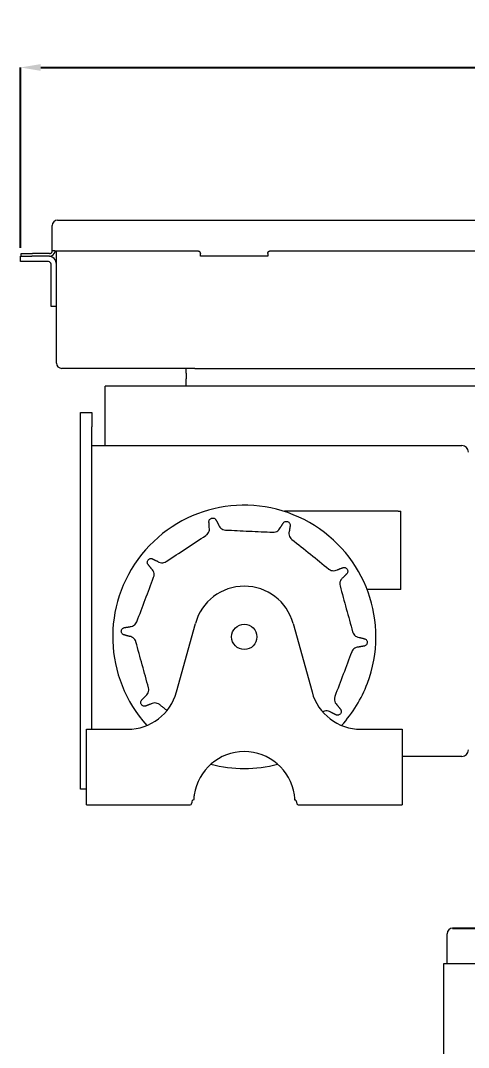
# Model space of a CAD drawing. Header units: inches. Extents: x 0.9 to 22, y 3.7 to 21.
# Drawn here: x 8.87 to 12.2, y 13.37 to 21 of the extents above; entities that cross this region are included whole.
import ezdxf

# ---------------------------------------------------------------- set-up
doc = ezdxf.new("R2010")
doc.units = ezdxf.units.IN
doc.header["$MEASUREMENT"] = 0
doc.header["$PDSIZE"] = -1
doc.layers.add('DIM', color=1, linetype='Continuous')
doc.styles.add('SLDTEXTSTYLE0', font='ARIAL.TTF', dxfattribs={"width": 0.7})
doc.dimstyles.new('SLDDIMSTYLE0', dxfattribs={"dimtxt": 0.15, "dimasz": 0.15, "dimexe": 0, "dimexo": 0.0625, "dimgap": 0.0375, "dimtad": 0, "dimtih": 1, "dimtoh": 1, "dimdec": 3, "dimlfac": 3, "dimrnd": 1e-09, "dimzin": 12, "dimdsep": 46, "dimtxsty": 'SLDTEXTSTYLE0', "dimsah": 1, "dimcen": 0.09, "dimadec": 0, "dimazin": 0, "dimtfac": 1, "dimtdec": 3, "dimtofl": 0, "dimtmove": 0, "dimatfit": 3, "dimfxl": 0, "dimtolj": 1, "dimtzin": 12, "dimarcsym": 0})

# ---------------------------------------------------------------- blocks, each defined once
blk = doc.blocks.new('*D10')
at = {"color": 0, "linetype": 'ByBlock', "lineweight": -2}
for p, q in [((8.871, 19.3132), (8.871, 20.6542)), ((9.021, 20.6542), (14.2721, 20.6542)), ((20.0747, 20.6542), (14.8237, 20.6542)), ((20.2247, 17.4632), (20.2247, 20.6542))]:
    blk.add_line(p, q, dxfattribs=at)
at = {"color": 0, "linetype": 'ByBlock'}
for points in [[(8.871, 20.6542), (9.021, 20.6792), (9.021, 20.6292)], [(20.2247, 20.6542), (20.0747, 20.6792), (20.0747, 20.6292)]]:
    blk.add_solid(points, dxfattribs=at)
at = {"layer": 'DEFPOINTS', "color": 0, "linetype": 'ByBlock'}
for p in [(8.871, 19.2507), (20.2247, 17.4007)]:
    blk.add_point(p, dxfattribs=at)
at = {"color": 0, "linetype": 'ByBlock', "insert": (14.5479, 20.6542), "char_height": 0.15, "attachment_point": 5, "style": 'SLDTEXTSTYLE0'}
blk.add_mtext('34 1/16\\PMAX.', dxfattribs=at)

msp = doc.modelspace()

# ---------------------------------------------------------------- linework, layer by layer
at = {"color": 7, "linetype": 'Continuous', "lineweight": 15}
for p, q in [((9.106332, 19.290642), (9.106332, 19.478975)), ((9.146265, 19.518909), (14.645432, 19.518909)), ((8.871049, 19.210842), (8.871049, 19.250709)), ((8.871049, 19.250709), (8.954382, 19.250709)), ((8.876332, 19.250709), (8.876332, 19.270642)), ((8.876332, 19.270642), (8.959665, 19.270642)), ((9.077715, 19.250709), (8.954382, 19.250709)), ((9.086332, 19.270642), (8.959665, 19.270642)), ((9.086332, 19.250709), (8.959665, 19.250709)), ((9.126266, 19.290642), (9.106332, 19.290642)), ((9.127932, 19.290642), (10.188348, 19.290642)), ((9.137582, 18.457309), (9.137582, 19.290642)), ((10.208349, 19.250709), (10.208349, 19.270642)), ((10.708348, 19.250709), (10.208349, 19.250709)), ((10.708348, 19.270642), (10.708348, 19.250709)), ((10.728348, 19.290642), (13.063349, 19.290642)), ((8.954382, 19.210842), (8.871049, 19.210842)), ((9.077715, 19.210842), (8.954382, 19.210842)), ((9.097716, 18.960842), (9.097716, 19.190842)), ((9.097716, 18.877509), (9.097716, 18.960842)), ((9.137582, 18.877509), (9.097716, 18.877509)), ((10.083415, 18.417375), (9.177515, 18.417375)), ((10.166748, 18.417375), (10.083415, 18.417375)), ((10.102415, 18.382509), (10.102415, 18.417375)), ((10.166748, 18.417375), (10.750082, 18.417375)), ((10.185748, 18.417375), (14.614182, 18.417375)), ((10.102415, 18.382509), (10.102415, 18.362509)), ((10.102415, 18.362509), (10.102415, 18.339176)), ((10.102415, 18.284377), (10.102415, 18.339176)), ((14.102603, 18.284309), (9.499373, 18.284298)), ((9.499373, 17.843231), (9.499373, 18.284298)), ((9.317707, 18.088181), (9.401041, 18.088181)), ((9.317707, 17.983848), (9.317707, 18.088181)), ((9.401041, 18.088181), (9.401041, 17.983848)), ((9.317707, 15.392515), (9.317707, 17.983848)), ((9.401041, 15.734898), (9.401041, 17.983848)), ((9.401041, 17.843231), (9.499373, 17.843231)), ((9.401041, 17.843231), (12.152707, 17.843231)), ((11.001874, 17.356565), (10.833446, 17.356565)), ((11.011874, 17.356565), (11.001874, 17.356565)), ((11.041874, 17.356565), (11.011874, 17.356565)), ((11.440207, 17.356565), (11.041874, 17.356565)), ((11.470207, 17.356565), (11.440207, 17.356565)), ((11.480207, 17.356565), (11.470207, 17.356565)), ((11.678718, 17.356565), (11.480207, 17.356565)), ((11.678718, 17.356565), (11.699373, 17.356565)), ((11.470207, 16.773231), (11.450889, 16.773231)), ((11.480207, 16.773231), (11.470207, 16.773231)), ((11.678718, 16.773231), (11.480207, 16.773231)), ((11.699373, 16.773231), (11.678718, 16.773231)), ((10.030869, 16.011612), (10.171211, 16.521518)), ((10.897536, 16.521518), (11.037878, 16.011612)), ((9.361041, 15.247565), (9.361041, 15.734898)), ((9.361041, 15.734898), (9.667707, 15.734898)), ((11.40104, 15.734898), (11.707707, 15.734898)), ((11.707707, 15.734898), (11.707707, 15.247565)), ((12.152707, 15.533231), (11.707707, 15.533231)), ((9.317707, 15.288181), (9.317707, 15.392515)), ((9.361041, 15.288181), (9.317707, 15.288181)), ((9.361041, 15.171565), (9.361041, 15.247565)), ((10.158047, 15.207565), (10.150596, 15.207565)), ((10.918152, 15.207565), (10.9107, 15.207565)), ((11.707707, 15.247565), (11.707707, 15.171565)), ((9.361041, 15.171565), (10.13328, 15.171565)), ((10.935467, 15.171565), (11.707707, 15.171565)), ((12.041749, 13.993898), (12.041749, 14.214565)), ((12.018498, 13.660565), (12.018498, 13.993898)), ((12.018498, 13.993898), (13.476977, 13.993898)), ((12.018498, 11.410565), (12.018498, 13.660565))]:
    msp.add_line(p, q, dxfattribs=at)
msp.add_line((12.083415, 14.256231), (12.488915, 14.256231))
msp.add_circle((10.534374, 16.421565), 0.094, dxfattribs=at)
for centre, radius, start, end in [((9.146265, 19.478975), 0.039933, 90, 180), ((9.077715, 19.190842), 0.059867, 0, 90), ((9.086332, 19.290642), 0.039933, 270, 329.9447597), ((9.077715, 19.190842), 0.02, 0, 90), ((9.177515, 18.457309), 0.039933, 180, 270), ((12.152707, 17.794898), 0.048333, 0, 90), ((10.534374, 16.421565), 0.978277, 339.3373624, 222.3018131), ((10.534374, 16.421565), 0.376667, 15.3884768, 164.6115232), ((10.534374, 16.421565), 0.978277, 317.6981869, 339.3373624), ((9.667707, 16.111565), 0.376667, 270, 344.6115232), ((11.40104, 16.111565), 0.376667, 195.3884768, 270), ((12.152707, 15.581565), 0.048333, 270, 0), ((10.534374, 15.191565), 0.376667, 8.5500077, 171.4499923), ((10.534374, 16.421565), 0.978277, 255.3242959, 284.6757041), ((12.083415, 14.214565), 0.041667, 90, 180)]:
    msp.add_arc(centre, radius, start, end, dxfattribs=at)
for centre, start_param, end_param in [((10.13328, 15.247565), 3.14159265, 4.15812715), ((10.935467, 15.247565), 2.12505816, 3.14159265)]:
    msp.add_ellipse(centre, major_axis=(0, 0.076), ratio=0.26794919, start_param=start_param, end_param=end_param, dxfattribs=at)
for points, knots in [([(9.086332, 19.270642), (9.08856, 19.270859), (9.093019, 19.271293), (9.098893, 19.274641), (9.103063, 19.279198), (9.105265, 19.283759), (9.106157, 19.287412), (9.106346, 19.290087), (9.106337, 19.290451), (9.106332, 19.290642)], [0, 0, 0, 0, 0.15688396, 0.31392012, 0.46452483, 0.5946259, 0.71734698, 0.85230022, 1, 1, 1, 1]), ([(9.126266, 19.290642), (9.126268, 19.290422), (9.126273, 19.289983), (9.126137, 19.286558), (9.12536, 19.281638), (9.123676, 19.275958), (9.121792, 19.272357), (9.120896, 19.270642)], [0, 0, 0, 0, 0.208292, 0.41665609, 0.62271031, 0.82037234, 1, 1, 1, 1]), ([(10.188348, 19.290642), (10.190577, 19.290425), (10.195036, 19.289992), (10.20091, 19.286643), (10.205079, 19.282086), (10.207283, 19.277525), (10.208173, 19.273871), (10.208363, 19.271198), (10.208354, 19.270833), (10.208349, 19.270642)], [0, 0, 0, 0, 0.15687943, 0.3139391, 0.46453012, 0.59463721, 0.7173547, 0.8522975, 1, 1, 1, 1]), ([(10.708348, 19.270642), (10.708343, 19.270859), (10.708331, 19.271293), (10.708599, 19.274641), (10.71002, 19.279198), (10.712939, 19.283759), (10.717024, 19.287412), (10.722237, 19.290087), (10.726251, 19.290451), (10.728348, 19.290642)], [0, 0, 0, 0, 0.15688391, 0.31392966, 0.46452508, 0.59463115, 0.71735065, 0.85230592, 1, 1, 1, 1]), ([(10.271647, 17.279387), (10.272259, 17.28252), (10.273473, 17.288729), (10.279154, 17.296762), (10.286989, 17.302515), (10.296304, 17.305305), (10.305949, 17.304868), (10.314862, 17.301296), (10.32013, 17.296776), (10.322361, 17.293848), (10.322709, 17.293392)], [0, 0, 0, 0, 0.14376276, 0.28488328, 0.42260803, 0.55813417, 0.69383862, 0.83195613, 0.97383273, 1, 1, 1, 1]), ([(10.343306, 17.253885), (10.344664, 17.250543), (10.348401, 17.241342), (10.359085, 17.228742), (10.375416, 17.218326), (10.387996, 17.216507), (10.394298, 17.215596)], [0, 0, 0, 0, 0.15997145, 0.44044275, 0.71969572, 1, 1, 1, 1]), ([(10.826039, 17.269984), (10.828376, 17.272159), (10.833007, 17.276469), (10.842324, 17.279629), (10.852045, 17.279677), (10.861221, 17.27646), (10.868767, 17.270437), (10.873878, 17.262308), (10.875483, 17.255555), (10.875567, 17.251874), (10.87558, 17.251301)], [0, 0, 0, 0, 0.1437613, 0.28488512, 0.42260848, 0.55813334, 0.69383876, 0.83196078, 0.97383184, 1, 1, 1, 1]), ([(10.249763, 17.175954), (10.25242, 17.177908), (10.26024, 17.183657), (10.269914, 17.196945), (10.276172, 17.215628), (10.274781, 17.228483), (10.274087, 17.234899)], [0, 0, 0, 0, 0.14627936, 0.43046451, 0.71573736, 1, 1, 1, 1]), ([(10.394298, 17.215596), (10.453139, 17.21286), (10.570886, 17.207384), (10.688632, 17.201908), (10.747538, 17.199168)], [0, 0, 0, 0, 0.499724363, 1, 1, 1, 1]), ([(10.747538, 17.199168), (10.750836, 17.199187), (10.760542, 17.199243), (10.776178, 17.204306), (10.792223, 17.215743), (10.798654, 17.22696), (10.801864, 17.232559)], [0, 0, 0, 0, 0.14628194, 0.43046539, 0.71573407, 1, 1, 1, 1]), ([(10.869022, 17.207232), (10.868156, 17.20373), (10.865772, 17.19409), (10.86701, 17.177617), (10.874098, 17.159591), (10.883207, 17.150725), (10.88777, 17.146283)], [0, 0, 0, 0, 0.15997099, 0.4404401, 0.71969181, 1, 1, 1, 1]), ([(9.954331, 16.981615), (10.003542, 17.013987), (10.102019, 17.078767), (10.200497, 17.143547), (10.249763, 17.175954)], [0, 0, 0, 0, 0.499725219, 1, 1, 1, 1]), ([(10.88777, 17.146283), (10.933765, 17.109484), (11.025805, 17.035844), (11.117846, 16.962205), (11.163891, 16.925364)], [0, 0, 0, 0, 0.49972432, 1, 1, 1, 1]), ([(9.817608, 16.961131), (9.816262, 16.964026), (9.813593, 16.969762), (9.813468, 16.9796), (9.816426, 16.98886), (9.822321, 16.996592), (9.830382, 17.001907), (9.839692, 17.004257), (9.84661, 17.003696), (9.850137, 17.002639), (9.850686, 17.002474)], [0, 0, 0, 0, 0.14376317, 0.284890714, 0.422604028, 0.558132373, 0.693845482, 0.831957021, 0.973837739, 1, 1, 1, 1]), ([(9.890572, 16.982619), (9.893634, 16.980714), (9.902065, 16.975467), (9.918115, 16.971553), (9.937449, 16.972726), (9.948696, 16.978648), (9.954331, 16.981615)], [0, 0, 0, 0, 0.15997895, 0.44044738, 0.71969616, 1, 1, 1, 1]), ([(9.8607, 16.864589), (9.861701, 16.867731), (9.864648, 16.876979), (9.864664, 16.893415), (9.858745, 16.912208), (9.850064, 16.921791), (9.845731, 16.926574)], [0, 0, 0, 0, 0.14628497, 0.43046671, 0.71572626, 1, 1, 1, 1]), ([(11.163891, 16.925364), (11.16657, 16.923441), (11.174455, 16.91778), (11.190081, 16.912687), (11.209784, 16.912509), (11.22158, 16.917803), (11.227468, 16.920446)], [0, 0, 0, 0, 0.14628399, 0.43046588, 0.71573267, 1, 1, 1, 1]), ([(11.269024, 16.936514), (11.272193, 16.9369), (11.278473, 16.937664), (11.287868, 16.934744), (11.295761, 16.92907), (11.301293, 16.921074), (11.303859, 16.911765), (11.303215, 16.902184), (11.300544, 16.895777), (11.298449, 16.89275), (11.298122, 16.892279)], [0, 0, 0, 0, 0.1437588, 0.28488316, 0.42260137, 0.55813095, 0.69383553, 0.83195938, 0.97383195, 1, 1, 1, 1]), ([(9.735919, 16.533714), (9.756705, 16.588829), (9.798298, 16.699121), (9.839891, 16.809412), (9.8607, 16.864589)], [0, 0, 0, 0, 0.49972358, 1, 1, 1, 1]), ([(11.266914, 16.860481), (11.264155, 16.858158), (11.25656, 16.85176), (11.247878, 16.837705), (11.243018, 16.818955), (11.245176, 16.806428), (11.246256, 16.800153)], [0, 0, 0, 0, 0.15997839, 0.44043644, 0.71969777, 1, 1, 1, 1]), ([(11.246256, 16.800153), (11.261837, 16.743347), (11.293014, 16.629671), (11.324192, 16.515995), (11.33979, 16.459126)], [0, 0, 0, 0, 0.49972357, 1, 1, 1, 1]), ([(9.637349, 16.436779), (9.634558, 16.438329), (9.629028, 16.441401), (9.623144, 16.449287), (9.620093, 16.458517), (9.620319, 16.468237), (9.623714, 16.477276), (9.629867, 16.484649), (9.635794, 16.488261), (9.639268, 16.489479), (9.639809, 16.489669)], [0, 0, 0, 0, 0.14376161, 0.28487962, 0.422604, 0.55812751, 0.69383988, 0.83196247, 0.97383313, 1, 1, 1, 1]), ([(9.683747, 16.497049), (9.687345, 16.497308), (9.69725, 16.498019), (9.712535, 16.504287), (9.727487, 16.5166), (9.733105, 16.528002), (9.735919, 16.533714)], [0, 0, 0, 0, 0.1599745, 0.440441, 0.71969754, 1, 1, 1, 1]), ([(9.728957, 16.384003), (9.72792, 16.387134), (9.724869, 16.396348), (9.71522, 16.409654), (9.699386, 16.421379), (9.68673, 16.424029), (9.680414, 16.425352)], [0, 0, 0, 0, 0.14628648, 0.43046298, 0.7157305, 1, 1, 1, 1]), ([(11.33979, 16.459126), (11.340827, 16.455995), (11.343879, 16.446781), (11.353526, 16.433475), (11.369362, 16.42175), (11.382017, 16.4191), (11.388334, 16.417778)], [0, 0, 0, 0, 0.14628759, 0.43046849, 0.71573225, 1, 1, 1, 1]), ([(9.822491, 16.042976), (9.80691, 16.099783), (9.775732, 16.213458), (9.744554, 16.327134), (9.728957, 16.384003)], [0, 0, 0, 0, 0.499723715, 1, 1, 1, 1]), ([(11.385, 16.346079), (11.381402, 16.345821), (11.371497, 16.345109), (11.356212, 16.338843), (11.341259, 16.32653), (11.335642, 16.315127), (11.332828, 16.309415)], [0, 0, 0, 0, 0.15997357, 0.44043422, 0.71968915, 1, 1, 1, 1]), ([(11.431398, 16.40635), (11.434189, 16.4048), (11.439719, 16.401728), (11.445603, 16.393843), (11.448653, 16.384613), (11.448429, 16.374892), (11.445033, 16.365853), (11.43888, 16.358481), (11.432954, 16.354866), (11.429479, 16.35365), (11.428938, 16.353461)], [0, 0, 0, 0, 0.14376123, 0.28488217, 0.42260447, 0.55813871, 0.69384222, 0.83196097, 0.9738368, 1, 1, 1, 1]), ([(11.332828, 16.309415), (11.312042, 16.254299), (11.270449, 16.144008), (11.228855, 16.033717), (11.208047, 15.978541)], [0, 0, 0, 0, 0.49972358, 1, 1, 1, 1]), ([(9.801833, 15.982648), (9.804592, 15.984972), (9.812188, 15.991369), (9.82087, 16.005424), (9.825729, 16.024174), (9.823571, 16.036701), (9.822491, 16.042976)], [0, 0, 0, 0, 0.15997822, 0.44044018, 0.71969355, 1, 1, 1, 1]), ([(11.208047, 15.978541), (11.207046, 15.975398), (11.204099, 15.96615), (11.204083, 15.949714), (11.210003, 15.930921), (11.218683, 15.921338), (11.223016, 15.916555)], [0, 0, 0, 0, 0.14628415, 0.43046429, 0.71573143, 1, 1, 1, 1]), ([(9.799723, 15.906615), (9.796554, 15.906229), (9.790274, 15.905465), (9.780879, 15.908385), (9.772986, 15.91406), (9.767454, 15.922056), (9.764888, 15.931364), (9.765532, 15.940945), (9.768203, 15.947352), (9.770298, 15.950379), (9.770625, 15.95085)], [0, 0, 0, 0, 0.14375847, 0.28488749, 0.42260842, 0.55813283, 0.69384223, 0.83196006, 0.97383206, 1, 1, 1, 1]), ([(9.904856, 15.917765), (9.902177, 15.919688), (9.894292, 15.925348), (9.878666, 15.930443), (9.858963, 15.930621), (9.847167, 15.925326), (9.841279, 15.922683)], [0, 0, 0, 0, 0.1462848, 0.43046155, 0.71572678, 1, 1, 1, 1]), ([(11.251139, 15.881998), (11.252485, 15.879104), (11.255153, 15.873368), (11.25528, 15.86353), (11.252321, 15.85427), (11.246426, 15.846537), (11.238366, 15.841222), (11.229055, 15.838872), (11.222137, 15.839434), (11.21861, 15.840491), (11.218061, 15.840655)], [0, 0, 0, 0, 0.14376034, 0.28488721, 0.42260836, 0.55813135, 0.693842, 0.83195793, 0.97383283, 1, 1, 1, 1]), ([(11.178175, 15.860511), (11.175113, 15.862416), (11.166681, 15.867663), (11.150632, 15.871576), (11.131298, 15.870405), (11.120051, 15.864481), (11.114416, 15.861514)], [0, 0, 0, 0, 0.15997615, 0.44043763, 0.71969138, 1, 1, 1, 1]), ([(10.161893, 15.247565), (10.161313, 15.243427), (10.160156, 15.235177), (10.158795, 15.221436), (10.158322, 15.212662), (10.158047, 15.207565)], [0, 0, 0, 0, 0.29661939, 0.59134643, 1, 1, 1, 1]), ([(10.9107, 15.207565), (10.910514, 15.211195), (10.910142, 15.218456), (10.908987, 15.231956), (10.907639, 15.241817), (10.906854, 15.247565)], [0, 0, 0, 0, 0.29443112, 0.58877542, 1, 1, 1, 1])]:
    msp.add_open_spline(points, degree=3, knots=knots, dxfattribs=at)
for points in [[(11.699373, 16.773231), (11.699373, 17.356565)], [(10.274087, 17.234899), (10.271647, 17.279387)], [(10.322709, 17.293392), (10.343306, 17.253885)], [(10.801864, 17.232559), (10.826039, 17.269984)], [(10.87558, 17.251301), (10.869022, 17.207232)], [(9.845731, 16.926574), (9.817608, 16.961131)], [(9.850686, 17.002474), (9.890572, 16.982619)], [(11.227468, 16.920446), (11.269024, 16.936514)], [(11.298122, 16.892279), (11.266914, 16.860481)], [(9.639809, 16.489669), (9.683747, 16.497049)], [(9.680414, 16.425352), (9.637349, 16.436779)], [(11.388334, 16.417778), (11.431398, 16.40635)], [(11.428938, 16.353461), (11.385, 16.346079)], [(9.770625, 15.95085), (9.801833, 15.982648)], [(9.841279, 15.922683), (9.799723, 15.906615)], [(9.959712, 15.873876), (9.904856, 15.917765)], [(11.223016, 15.916555), (11.251139, 15.881998)], [(11.218061, 15.840655), (11.178175, 15.860511)]]:
    msp.add_open_spline(points, degree=1, dxfattribs=at)

# ---------------------------------------------------------------- dimensions: what is measured, and where the dimension line sits
at = {"layer": 'DIM'}
dim = msp.add_linear_dim(base=(8.871049, 20.654241), p1=(20.224749, 17.400731), p2=(8.871049, 19.250709), angle=0, text='<>\\PMAX.', dimstyle='SLDDIMSTYLE0', override={"dimdec": 4, "dimlunit": 5, "dimfrac": 2}, dxfattribs=at)
dim.commit()
dim.dimension.update_dxf_attribs({"geometry": '*D10', "text_midpoint": (14.547899, 20.654241)})

doc.saveas('drawing.dxf')
